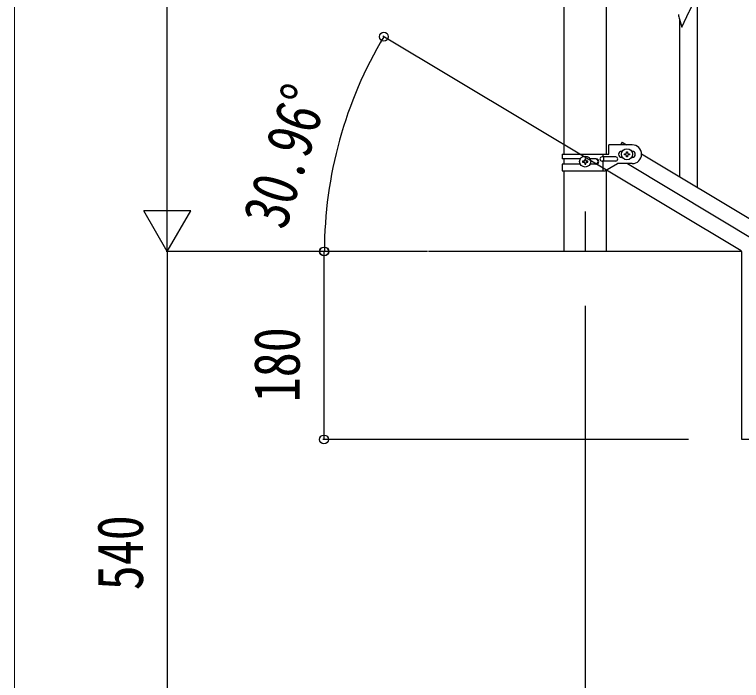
# Model space of a CAD drawing. Units: millimetres, scale not verified. Extents: x -4015 to 4015, y -2862 to 2860.
# Drawn here: x -3965 to -3270, y -1861 to -1223 of the extents above; entities that cross this region are included whole.
import ezdxf
from ezdxf.enums import TextEntityAlignment as Align

# ---------------------------------------------------------------- set-up
doc = ezdxf.new("R2010")
doc.units = ezdxf.units.MM
doc.header["$LTSCALE"] = 10
for name, color, linetype in [('0-2_YKK_12', 2, 'Continuous'), ('0-3_YKK_A1', 4, 'Continuous'), ('0-4_YKK_D', 6, 'Continuous')]:
    doc.layers.add(name, color=color, linetype=linetype)
doc.layers.add('0-5_YKK_ZWAK', color=92, linetype='Continuous', lineweight=18)
doc.styles.add('ＭＳ ゴシック', font='')
doc.styles.get('ＭＳ ゴシック').set_extended_font_data('MS Gothic')

msp = doc.modelspace()

# ---------------------------------------------------------------- linework, layer by layer
at = {"layer": '0-2_YKK_12'}
msp.add_line((-3419.17, -1411.78), (-3419.17, -1449.9), dxfattribs=at)
at = {"layer": '0-3_YKK_A1'}
for p, q in [((-3439.42, -1356.84), (-3439.42, -719.9)), ((-3398.92, -1356.84), (-3398.92, -719.9)), ((-3311.67, -1388.59), (-3311.67, -1203.72)), ((-3328.67, -1378.39), (-3328.67, -1228.47)), ((-3396.67, -1356.84), (-3396.67, -1347.84)), ((-3374.17, -1347.84), (-3396.67, -1347.84)), ((-3383.89, -1345.27), (-3385.44, -1347.84)), ((-3383.89, -1345.27), (-3379.6, -1347.84)), ((-3384.17, -1353.84), (-3383.54, -1353.84)), ((-3377.73, -1356.36), (-3376.77, -1356.36)), ((-3374.8, -1353.84), (-3374.17, -1353.84)), ((-3365.18, -1356.49), (-2559.6, -1839.77)), ((-3441.17, -1356.84), (-3441.17, -1361.34)), ((-3441.17, -1356.84), (-3396.67, -1356.84)), ((-3423.85, -1361.34), (-3441.17, -1361.34)), ((-3439.42, -1366.34), (-3439.42, -1361.34)), ((-3420.61, -1363.37), (-3421.57, -1363.37)), ((-3408.58, -1361.34), (-3414.5, -1361.34)), ((-3389.97, -1359.34), (-3403.05, -1359.34)), ((-3389.97, -1363.34), (-3403.05, -1363.34)), ((-3402.2, -1356.84), (-3402.2, -1359.34)), ((-3402.2, -1363.34), (-3402.2, -1372.84)), ((-3401.65, -1359.34), (-3401.65, -1363.34)), ((-3384.17, -1359.84), (-3383.54, -1359.84)), ((-3380.61, -1357.32), (-3381.57, -1357.32)), ((-3374.8, -1359.84), (-3374.17, -1359.84)), ((-3441.17, -1366.34), (-3441.17, -1372.84)), ((-3423.85, -1366.34), (-3441.17, -1366.34)), ((-3417.73, -1364.33), (-3416.77, -1364.33)), ((-3408.58, -1366.34), (-3414.5, -1366.34)), ((-3400.3, -1372.84), (-3388.17, -1365.84)), ((-3374.17, -1365.84), (-3388.17, -1365.84)), ((-3378.75, -1365.84), (-2573.17, -1849.12)), ((-3441.17, -1372.84), (-3400.3, -1372.84)), ((-3439.42, -1449.9), (-3439.42, -1372.84)), ((-3398.92, -1449.9), (-3398.92, -1372.05)), ((-3398.92, -1449.9), (-3439.42, -1449.9))]:
    msp.add_line(p, q, dxfattribs=at)
for points in [[(-3329.5, -1225.27), (-3329.24, -1226.45), (-3328.99, -1227.4), (-3326.72, -1235.05), (-3319.5, -1220.19), (-3319.33, -1219.86), (-3317.61, -1216.47), (-3316.11, -1213.42), (-3315.22, -1211.55), (-3313.67, -1208.13), (-3313.23, -1207.13), (-3312.19, -1204.6), (-3311.06, -1201.57), (-3310.39, -1199.57)], [(-3381.57, -1357.32), (-3381.57, -1356.36), (-3380.61, -1356.36)], [(-3379.65, -1355.4), (-3379.65, -1354.44), (-3378.69, -1354.44), (-3378.69, -1355.4)], [(-3376.77, -1356.36), (-3376.77, -1357.32), (-3377.73, -1357.32)], [(-3421.57, -1363.37), (-3421.57, -1364.33), (-3420.61, -1364.33)], [(-3418.69, -1362.41), (-3418.69, -1361.45), (-3419.65, -1361.45), (-3419.65, -1362.41)], [(-3416.77, -1364.33), (-3416.77, -1363.37), (-3417.73, -1363.37)], [(-3378.69, -1358.28), (-3378.69, -1359.24), (-3379.65, -1359.24), (-3379.65, -1358.28)], [(-3419.65, -1365.29), (-3419.65, -1366.25), (-3418.69, -1366.25), (-3418.69, -1365.29)], [(-2669.17, -1809.9), (-2969.17, -1809.9), (-2969.17, -1629.9), (-3269.17, -1629.9), (-3269.17, -1449.9), (-3569.17, -1449.9)]]:
    msp.add_lwpolyline(points, dxfattribs=at)
for centre in [(-3379.17, -1356.84), (-3419.17, -1363.85)]:
    msp.add_circle(centre, 5.3, dxfattribs=at)
for centre, radius, start, end in [((-3275.27, -1214.93), 55.21, 188.49987, 190.79162), ((-3374.17, -1356.84), 9, 270, 90), ((-3384.17, -1356.84), 3, 90, 270), ((-3380.61, -1355.4), 0.96, 270, 0), ((-3377.73, -1355.4), 0.96, 180, 270), ((-3374.17, -1356.84), 3, 270, 90), ((-3420.61, -1362.41), 0.96, 270, 0), ((-3417.73, -1362.41), 0.96, 180, 270), ((-3409.33, -1363.84), 2.5, 270, 90), ((-3408.58, -1363.84), 2.5, 270, 90), ((-3403.05, -1361.34), 2, 90, 270), ((-3389.97, -1361.34), 2, 270, 90), ((-3380.61, -1358.28), 0.96, 0, 90), ((-3377.73, -1358.28), 0.96, 90, 180), ((-3420.61, -1365.29), 0.96, 0, 90), ((-3417.73, -1365.29), 0.96, 90, 180)]:
    msp.add_arc(centre, radius, start, end, dxfattribs=at)
at = {"layer": '0-4_YKK_D'}
for p, q in [((-3819.17, -1404.9), (-3819.17, -694.9)), ((-3270.03, -1449.39), (-3612.67, -1243.81)), ((-3819.17, -1449.9), (-3819.17, -1371.96)), ((-3819.17, -1449.9), (-3841.67, -1410.93)), ((-3796.67, -1410.93), (-3841.67, -1410.93)), ((-3819.17, -1449.9), (-3796.67, -1410.93)), ((-3698.01, -1449.9), (-3820.17, -1449.9)), ((-3643.93, -1449.9), (-3820.17, -1449.9)), ((-3819.17, -1449.9), (-3819.17, -1989.9)), ((-3620.17, -1449.9), (-3670.17, -1449.9)), ((-3570.17, -1449.9), (-3669.75, -1449.9)), ((-3669.17, -1449.9), (-3669.17, -1629.9)), ((-3419.17, -1501.9), (-3419.17, -2140.9)), ((-3320.17, -1629.9), (-3670.17, -1629.9))]:
    msp.add_line(p, q, dxfattribs=at)
for centre in [(-3611.81, -1244.32), (-3669.17, -1449.9), (-3668.75, -1449.9), (-3669.17, -1629.9)]:
    msp.add_circle(centre, 4.25, dxfattribs=at)
msp.add_arc((-3269.17, -1449.9), 399.58, 149.03624, 180, dxfattribs=at)
at = {"layer": '0-5_YKK_ZWAK', "color": 7}
msp.add_line((-3965.28, -2489.9), (-3965.28, 2810.1), dxfattribs=at)

# ---------------------------------------------------------------- texts
at = {"layer": '0-4_YKK_D', "style": 'ＭＳ ゴシック', "width": 0.8}
for s, rotation, p in [('30.96°', 72.415, (-3693.49, -1434.59)), ('180', 90, (-3679.17, -1594.3)), ('540', 90, (-3829.17, -1774.3))]:
    msp.add_text(s, height=43.99, rotation=rotation, dxfattribs=at).set_placement(p, align=Align.BOTTOM_LEFT)

doc.saveas('drawing.dxf')
